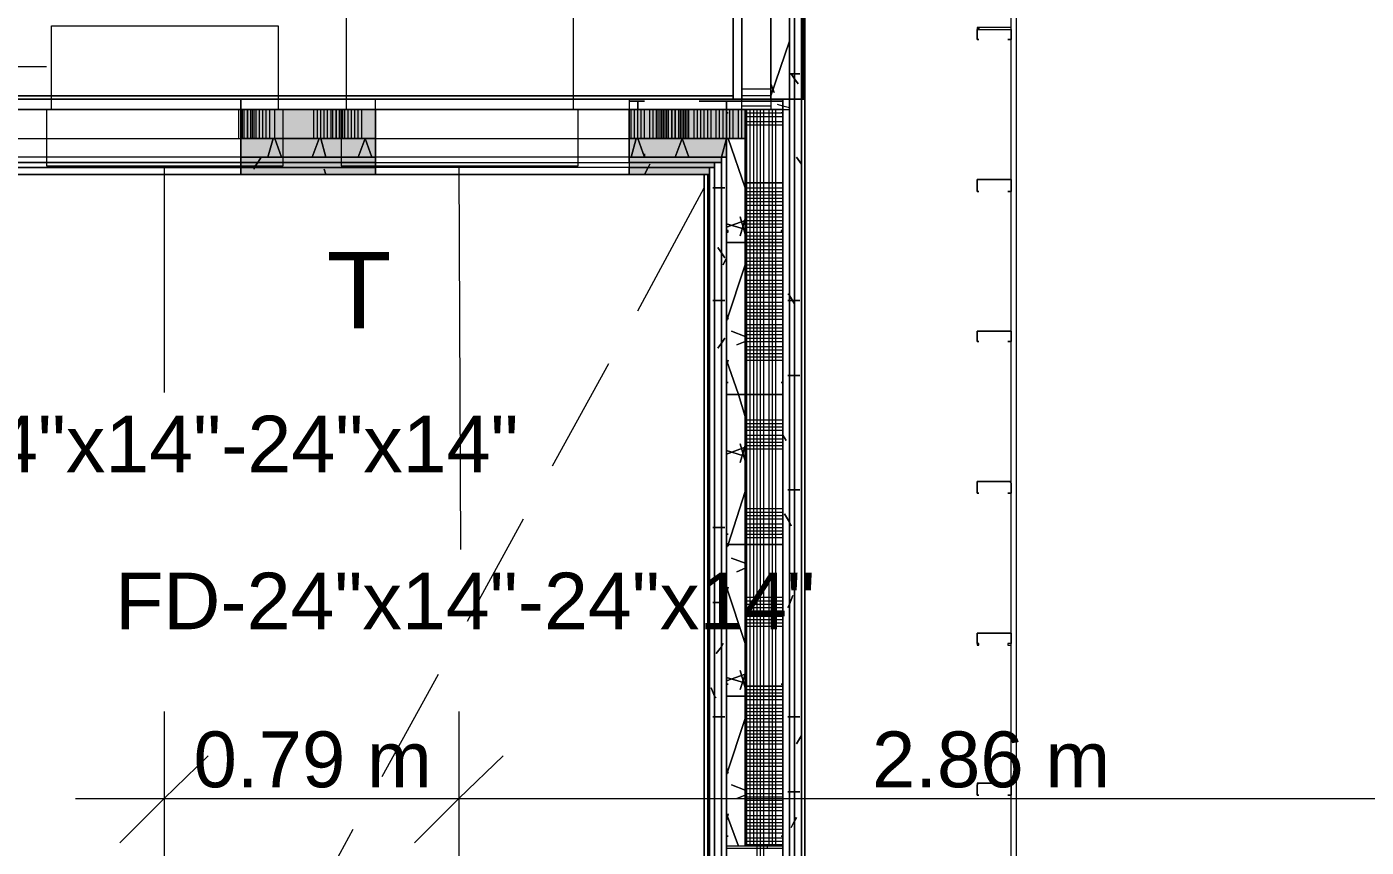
# Model space of a CAD drawing. Header units: metres. Extents: x -2 to 207, y -8 to 52.
# Drawn here: x 41.828 to 45.428, y 29.258 to 31.462 of the extents above; entities that cross this region are included whole.
import ezdxf

# ---------------------------------------------------------------- set-up
doc = ezdxf.new("R2010")
doc.units = ezdxf.units.M
doc.layers.add('HVAC - Ductos', color=5, linetype='Continuous', lineweight=0)
doc.layers.add('PDF_Text', color=7, linetype='Continuous', lineweight=0)
doc.layers.add('PDF_Geometry', color=7, linetype='Continuous', lineweight=0, true_color=0xaaaaaa)
doc.layers.add('PDF_Solid Fills', color=7, linetype='Continuous', lineweight=0, true_color=0xffffff)
doc.styles.add('PDF Helvetica', font='')
doc.styles.get('PDF Helvetica').set_extended_font_data('Helvetica')

msp = doc.modelspace()

# ---------------------------------------------------------------- hatches: boundary and pattern name
at = {"layer": 'PDF_Solid Fills', "lineweight": 0, "transparency": 33554559}
h = msp.add_hatch(color=256, dxfattribs=at)
h.paths.add_polyline_path([(41.7157, 31.162), (41.7157, 31.2399), (40.2908, 31.2399), (40.2908, 31.162)])
h.paths.add_polyline_path([(43.4476, 31.2399), (43.4476, 31.162), (43.7591, 31.162), (43.7591, 31.2399)])
h.paths.add_polyline_path([(42.403, 31.2399), (42.403, 31.162), (42.7649, 31.162), (42.7649, 31.2399)])
h = msp.add_hatch(color=256, dxfattribs=at)
h.paths.add_polyline_path([(41.7157, 31.162), (41.7157, 31.2399), (40.2908, 31.2399), (40.2908, 31.162)])
h.paths.add_polyline_path([(43.4476, 31.2399), (43.4476, 31.162), (43.7591, 31.162), (43.7591, 31.2399)])
h.paths.add_polyline_path([(42.403, 31.2399), (42.403, 31.162), (42.7649, 31.162), (42.7649, 31.2399)])
h = msp.add_hatch(color=256, dxfattribs=at)
h.paths.add_polyline_path([(41.7157, 31.1116), (41.7157, 31.1619), (40.3687, 31.1619), (40.3687, 31.1116)])
h.paths.add_polyline_path([(43.4476, 31.1619), (43.4476, 31.1116), (43.7087, 31.1116), (43.7087, 31.1619)])
h.paths.add_polyline_path([(42.403, 31.1619), (42.403, 31.1116), (42.7649, 31.1116), (42.7649, 31.1619)])
h = msp.add_hatch(color=256, dxfattribs=at)
h.paths.add_polyline_path([(41.7157, 31.1116), (41.7157, 31.1619), (40.3687, 31.1619), (40.3687, 31.1116)])
h.paths.add_polyline_path([(43.4476, 31.1619), (43.4476, 31.1116), (43.7087, 31.1116), (43.7087, 31.1619)])
h.paths.add_polyline_path([(42.403, 31.1619), (42.403, 31.1116), (42.7649, 31.1116), (42.7649, 31.1619)])
h = msp.add_hatch(color=256, dxfattribs=at)
h.paths.add_polyline_path([(41.7157, 31.0979), (41.7157, 31.1115), (40.4191, 31.1115), (40.4191, 31.0979)])
h.paths.add_polyline_path([(43.4476, 31.0979), (43.695, 31.0979), (43.695, 31.1115), (43.4476, 31.1115)])
h.paths.add_polyline_path([(42.7649, 31.0979), (42.7649, 31.1115), (42.403, 31.1115), (42.403, 31.0979)])
h = msp.add_hatch(color=256, dxfattribs=at)
h.paths.add_polyline_path([(41.7157, 31.0979), (41.7157, 31.1115), (40.4191, 31.1115), (40.4191, 31.0979)])
h.paths.add_polyline_path([(43.4476, 31.0979), (43.695, 31.0979), (43.695, 31.1115), (43.4476, 31.1115)])
h.paths.add_polyline_path([(42.7649, 31.0979), (42.7649, 31.1115), (42.403, 31.1115), (42.403, 31.0979)])
h = msp.add_hatch(color=256, dxfattribs=at)
h.paths.add_polyline_path([(41.7157, 31.0841), (41.7157, 31.0979), (40.4328, 31.0979), (40.4328, 31.0841)])
h.paths.add_polyline_path([(43.4476, 31.0979), (43.4476, 31.0841), (43.6767, 31.0841), (43.6767, 31.0979)])
h.paths.add_polyline_path([(42.403, 31.0979), (42.403, 31.0841), (42.7649, 31.0841), (42.7649, 31.0979)])
h = msp.add_hatch(color=256, dxfattribs=at)
h.paths.add_polyline_path([(41.7157, 31.0841), (41.7157, 31.0979), (40.4328, 31.0979), (40.4328, 31.0841)])
h.paths.add_polyline_path([(43.4476, 31.0979), (43.4476, 31.0841), (43.6767, 31.0841), (43.6767, 31.0979)])
h.paths.add_polyline_path([(42.403, 31.0979), (42.403, 31.0841), (42.7649, 31.0841), (42.7649, 31.0979)])
h = msp.add_hatch(color=256, dxfattribs=at)
h.paths.add_polyline_path([(41.7157, 31.0658), (41.7157, 31.0841), (40.4465, 31.0841), (40.4465, 31.0658)])
h.paths.add_polyline_path([(43.4476, 31.0841), (43.4476, 31.0658), (43.6629, 31.0658), (43.6629, 31.0841)])
h.paths.add_polyline_path([(42.403, 31.0841), (42.403, 31.0658), (42.7649, 31.0658), (42.7649, 31.0841)])
h = msp.add_hatch(color=256, dxfattribs=at)
h.paths.add_polyline_path([(41.7157, 31.0658), (41.7157, 31.0841), (40.4465, 31.0841), (40.4465, 31.0658)])
h.paths.add_polyline_path([(43.4476, 31.0841), (43.4476, 31.0658), (43.6629, 31.0658), (43.6629, 31.0841)])
h.paths.add_polyline_path([(42.403, 31.0841), (42.403, 31.0658), (42.7649, 31.0658), (42.7649, 31.0841)])

# ---------------------------------------------------------------- linework, layer by layer
at = {"layer": 'HVAC - Ductos', "lineweight": 0}
for points in [[(43.2964, 32.7427), (43.2964, 31.2399), (42.687, 31.2399), (42.687, 32.7427)], [(41.8944, 31.2399), (41.8944, 31.4644), (42.5037, 31.4644), (42.5037, 31.2399)], [(41.8807, 31.0887), (42.5175, 31.0887), (42.5175, 31.2399), (41.8807, 31.2399)], [(43.3102, 31.2399), (42.6733, 31.2399), (42.6733, 31.0887), (43.3102, 31.0887)]]:
    msp.add_lwpolyline(points, close=True, dxfattribs=at)
for points in [[(41.8807, 31.3544), (41.3492, 31.3544), (41.3492, 30.9558)], [(42.1968, 31.0887), (42.1968, 30.4793)], [(42.9894, 31.0887), (42.994, 30.0577)], [(42.1968, 29.6225), (42.1968, 29.3889), (42.1968, 29.1506)], [(42.9894, 29.6225), (42.9894, 29.3889), (42.9894, 29.1506)], [(42.3159, 29.5034), (42.1968, 29.3889), (42.0777, 29.2697)], [(43.1085, 29.5034), (42.9894, 29.3889), (42.8703, 29.2697)], [(41.9585, 29.3889), (42.9894, 29.3889), (46.0866, 29.3889)]]:
    msp.add_lwpolyline(points, dxfattribs=at)
at = {"layer": 'PDF_Geometry', "lineweight": 0}
for points in [[(40.2633, 25.719), (40.2175, 25.719), (40.2175, 25.696), (40.2175, 25.5448), (40.2175, 22.9699), (39.8097, 22.9699), (39.8097, 22.7225), (43.6629, 22.7225), (43.9104, 22.7225), (43.9104, 31.2673), (43.9104, 32.7289), (43.9104, 32.9121), (43.475, 32.9121), (43.475, 32.7289), (43.7271, 32.7289), (43.7271, 31.2673), (43.6629, 31.2673), (43.4476, 31.2673), (43.4476, 31.0657), (43.6629, 31.0657), (43.6629, 22.9699), (40.4649, 22.9699), (40.4649, 25.719), (40.2679, 25.719)], [(43.9149, 32.7885), (43.9149, 31.2673), (43.9104, 31.2673), (43.9104, 32.7243), (43.9104, 31.2673), (43.9149, 31.2673), (43.9195, 31.2673), (43.9104, 31.2673), (43.9104, 32.7289), (43.9104, 32.8939), (43.9104, 32.9121), (44.5838, 32.9121), (43.9104, 32.9121), (52.3544, 32.9121)], [(43.9104, 31.2673), (43.9104, 32.9121), (43.9104, 31.2673)], [(43.475, 32.8297), (43.475, 32.8801), (42.7649, 32.8801), (42.7649, 32.8939), (43.475, 32.8939), (43.892, 32.8939), (43.892, 32.8801), (43.892, 32.7289), (43.892, 31.2673), (43.892, 31.2399), (43.892, 22.7408), (43.8783, 22.7408), (43.6629, 22.7408), (39.8097, 22.7408)], [(43.8783, 22.7545), (43.8783, 31.2673), (43.8783, 31.611), (43.8783, 31.2673), (43.892, 31.2673), (43.892, 32.8801), (43.8783, 32.8801), (43.8783, 32.2615), (43.8783, 32.7289), (43.8783, 32.8297), (43.8783, 32.8801), (43.7271, 32.8801), (43.475, 32.8801), (42.7649, 32.8801)], [(42.7649, 32.7564), (42.7649, 32.8297), (43.475, 32.8297), (43.7271, 32.8297), (43.8279, 32.8297), (43.8279, 32.7564), (43.8279, 32.7289), (43.8279, 32.2203), (43.8279, 31.611), (43.8279, 31.2673), (43.8279, 31.2627), (43.8279, 31.2399), (43.86, 31.2399), (43.86, 22.9241), (43.86, 22.7729), (43.7591, 22.7729), (43.6629, 22.7729), (39.8097, 22.7729)], [(40.4511, 31.2673), (43.7271, 31.2673), (43.7271, 32.7289), (43.7499, 32.7289), (43.7499, 31.2673), (43.7499, 32.7564), (43.8279, 32.7564), (43.8279, 32.2203), (43.8279, 31.611), (43.8279, 31.2673), (43.8279, 31.611), (43.8279, 32.2203), (43.8279, 32.8297), (43.8783, 32.8297), (43.8783, 32.2615)], [(43.5392, 22.7225), (43.5392, 22.7179), (43.5392, 22.7225), (43.9104, 22.7225), (43.9104, 31.2399), (43.9104, 31.2673), (43.9195, 31.2673), (43.9149, 31.2673), (43.9149, 32.7885)], [(43.9104, 32.7885), (43.9104, 31.2673)], [(43.9104, 32.7885), (43.9104, 31.2673)], [(43.9195, 31.2673), (43.9195, 32.7793)], [(43.9195, 32.7793), (43.9195, 31.2673)], [(42.7649, 31.0979), (42.7649, 31.0841), (42.7649, 31.0657), (43.4476, 31.0657), (42.7649, 31.0657), (43.4476, 31.0657), (42.7649, 31.0657), (42.7649, 31.2673), (43.4476, 31.2673), (43.4476, 31.2399), (43.6629, 31.2399), (43.7087, 31.2399), (43.7499, 31.2399), (43.7499, 31.2627), (43.7499, 31.2673), (43.7499, 32.7289)], [(46.9572, 28.4496), (46.554, 28.4496), (46.1462, 28.4496), (45.743, 28.4496), (45.3353, 28.4496), (44.9321, 28.4496), (44.4922, 28.4496), (44.4739, 28.4496), (44.4739, 28.4634), (44.4739, 32.1195), (44.4739, 32.1379), (51.8184, 32.1379), (51.8184, 32.1195), (51.8184, 31.863), (51.8184, 31.4598)], [(51.8046, 31.863), (51.8046, 32.1195), (44.4876, 32.1195), (44.4876, 28.4634)], [(43.8783, 31.2399), (43.8783, 31.2673), (43.8783, 31.611)], [(40.2633, 25.7418), (40.2633, 31.2673), (40.2633, 31.2399), (40.2679, 31.2399), (40.4191, 31.2399), (41.7157, 31.2399), (41.7157, 31.2673), (40.4511, 31.2673), (43.7271, 31.2673), (40.4511, 31.2673), (43.7271, 31.2673), (43.4476, 31.2673), (43.4476, 31.2399), (43.7087, 31.2399), (43.86, 31.2399), (43.86, 31.2673), (43.86, 22.9241)], [(41.7157, 31.1619), (42.403, 31.1619), (42.403, 31.2399), (41.7157, 31.2399), (42.403, 31.2399), (42.7649, 31.2399), (43.4476, 31.2399), (42.7649, 31.2399), (42.7649, 31.2673), (42.403, 31.2673), (42.403, 31.2399), (42.7649, 31.2399), (42.7649, 31.2673), (43.4476, 31.2673), (43.4476, 31.2399)], [(42.403, 31.2399), (42.403, 31.2673), (42.403, 31.0657), (42.7649, 31.0657)], [(43.9104, 31.2673), (43.9104, 27.8677)], [(43.9104, 27.8677), (43.9104, 31.2673)], [(43.9104, 31.2673), (43.9104, 27.8677)], [(43.9104, 27.8677), (43.9104, 31.2673)], [(43.9104, 31.2673), (43.9104, 27.8677)], [(43.9104, 27.8677), (43.9104, 31.2673)], [(43.9104, 31.2673), (43.9104, 27.8677)], [(43.9104, 27.8677), (43.9104, 31.2673)], [(43.9104, 22.7225), (43.9104, 31.2673), (43.9104, 22.7225)], [(43.9195, 27.8677), (43.9195, 31.2673)], [(43.9195, 27.8677), (43.9195, 31.2673)], [(43.86, 31.2399), (43.8783, 31.2399), (43.8783, 22.7545), (43.86, 22.7545), (43.6629, 22.7545), (39.8097, 22.7545)], [(42.7649, 31.2399), (42.7649, 31.1619), (43.4476, 31.1619), (43.6629, 31.1619), (43.7087, 31.1619), (43.7591, 31.1619), (43.7591, 30.8825), (43.7591, 30.4747), (43.7591, 30.0715), (43.7591, 29.6638), (43.7591, 29.2606)], [(43.86, 22.9241), (43.86, 31.2399), (43.7591, 31.2399), (43.7591, 30.8825), (43.7591, 30.4747), (43.7591, 30.0715), (43.7591, 29.6638), (43.7591, 29.2606), (43.7591, 29.6638), (43.7591, 30.0715), (43.7591, 30.4747), (43.7591, 30.8825), (43.7591, 31.1619), (43.7087, 31.1619), (43.7087, 22.8737)], [(43.8279, 31.2399), (43.7591, 31.2399), (43.7499, 31.2399)], [(42.7649, 31.1619), (42.7649, 31.1115), (42.7649, 31.0979), (43.4476, 31.0979), (43.6629, 31.0979), (43.6767, 31.0979), (43.695, 31.0979), (43.695, 22.9378), (43.6767, 22.9378), (43.6629, 22.9378), (40.4328, 22.9378), (40.4328, 22.9562), (40.4328, 22.9699), (40.4328, 25.719)], [(41.7157, 31.1619), (42.403, 31.1619), (42.7649, 31.1619), (43.4476, 31.1619)], [(42.403, 31.1115), (42.403, 31.1619)], [(43.4476, 31.0979), (43.4476, 31.1115), (42.7649, 31.1115), (42.403, 31.1115), (41.7157, 31.1115), (41.7157, 31.0979), (40.4328, 31.0979), (40.4328, 31.0841), (40.4328, 31.0657), (40.4328, 25.6227)], [(42.403, 31.0979), (42.403, 31.1115), (41.7157, 31.1115)], [(43.7087, 22.9241), (43.7087, 31.1115), (43.695, 31.1115), (43.6629, 31.1115), (43.4476, 31.1115), (42.7649, 31.1115)], [(43.4476, 31.1161), (43.4476, 31.0657), (43.6629, 31.0657), (43.6629, 22.9699), (43.6629, 31.0657), (43.6629, 22.9745)], [(43.4476, 31.0841), (42.7649, 31.0841), (42.403, 31.0841), (42.403, 31.0979), (41.7157, 31.0979), (42.403, 31.0979), (42.7649, 31.0979), (43.4476, 31.0979), (43.4476, 31.0841), (43.6629, 31.0841), (43.6767, 31.0841), (43.6767, 22.9562), (43.6629, 22.9562), (40.4465, 22.9562), (40.4465, 22.9699), (40.4465, 25.719)], [(40.4465, 25.6227), (40.4465, 31.0657), (40.4465, 31.0841), (41.7157, 31.0841), (41.7157, 31.0657), (42.403, 31.0657), (41.7157, 31.0657)], [(42.403, 31.0657), (42.403, 31.0841), (41.7157, 31.0841), (42.403, 31.0841)], [(43.4476, 31.0657), (43.4476, 31.0841), (42.7649, 31.0841)], [(40.4649, 25.719), (40.4649, 22.9699), (40.4649, 25.137), (40.4649, 22.9745), (42.2151, 22.9745), (42.2151, 22.979), (40.4741, 22.979), (42.2151, 22.979), (42.2151, 22.9745), (42.2151, 22.9699), (40.4649, 22.9699), (43.6629, 22.9699), (43.6629, 31.0657), (43.6629, 22.9745), (43.5392, 22.9745), (43.5392, 22.9699), (43.6629, 22.9699), (43.5392, 22.9699), (43.6629, 22.9699), (43.5392, 22.9699), (43.6629, 22.9699), (43.5392, 22.9699), (43.6583, 22.9699), (43.5392, 22.9699)], [(42.403, 31.0657), (42.7649, 31.0657), (42.403, 31.0657)], [(43.6629, 31.0657), (43.4476, 31.0657), (43.6629, 31.0657)], [(43.6583, 31.0657), (43.6583, 22.9699)], [(43.6583, 22.9699), (43.6583, 31.0657)], [(43.6629, 31.0657), (43.6629, 22.9699), (43.6629, 31.0657)], [(43.4705, 30.6992), (43.6492, 31.0291)], [(43.2414, 30.2823), (43.3926, 30.5572)], [(43.0123, 29.8654), (43.1635, 30.1403)], [(42.7832, 29.4484), (42.9344, 29.7233)], [(42.5541, 29.0269), (42.7054, 29.3064)]]:
    msp.add_lwpolyline(points, dxfattribs=at)
for points in [[(43.892, 31.2673), (43.9104, 31.2673), (43.9104, 32.8939), (43.892, 32.8939)], [(44.593, 32.7793), (44.593, 32.7885), (44.593, 32.7793), (44.593, 32.7885), (44.593, 32.7793), (44.5884, 32.7793), (44.5838, 32.7839), (44.5838, 32.7885), (43.9104, 32.7885), (43.9104, 31.2673), (43.9104, 32.7885), (44.5838, 32.7885), (44.5838, 32.7839), (44.5884, 32.7793), (44.593, 32.7793), (43.9195, 32.7793), (44.593, 32.7793), (44.593, 32.7885), (44.593, 32.7793), (43.9195, 32.7793)], [(43.9195, 31.2673), (43.9195, 32.7793)], [(44.4739, 31.4277), (44.4739, 31.4552), (44.4739, 31.4598), (44.4693, 31.4598), (44.3868, 31.4598), (44.3823, 31.4598), (44.3823, 31.4552), (44.3823, 31.4277), (44.3868, 31.4277), (44.3823, 31.4277), (44.3823, 31.4552), (44.3868, 31.4552), (44.4693, 31.4552), (44.4739, 31.4552), (44.4739, 31.4277), (44.4647, 31.4277)], [(44.4739, 31.4277), (44.4739, 31.4552), (44.4739, 31.4598), (44.4693, 31.4598), (44.3868, 31.4598), (44.3823, 31.4598), (44.3823, 31.4552), (44.3823, 31.4277), (44.3868, 31.4277), (44.3823, 31.4277), (44.3823, 31.4552), (44.3868, 31.4552), (44.4693, 31.4552), (44.4739, 31.4552), (44.4739, 31.4277), (44.4647, 31.4277)], [(43.8783, 31.2673), (43.8783, 31.2903), (43.8783, 31.2673), (43.7271, 31.2673), (43.7271, 31.3406), (43.7271, 31.2673)], [(43.7271, 31.2765), (40.4511, 31.2765)], [(43.7271, 31.2765), (40.4511, 31.2765)], [(43.7271, 31.2673), (40.4511, 31.2673)], [(40.6161, 31.2673), (43.6079, 31.2673)], [(42.403, 31.2673), (41.7157, 31.2673)], [(42.7649, 31.2673), (42.403, 31.2673), (42.403, 31.0657), (42.7649, 31.0657)], [(43.4888, 31.2399), (43.4705, 31.2399), (43.4705, 31.2627), (43.4659, 31.2627), (43.4522, 31.2627), (43.4888, 31.2627), (43.4842, 31.2627), (43.4888, 31.2627), (43.4476, 31.2627), (43.4659, 31.2627), (43.4705, 31.2627), (43.4705, 31.2399), (43.4476, 31.2399), (43.4476, 31.1161), (43.4476, 31.1115), (43.4888, 31.1115), (43.4888, 31.1161), (43.4888, 31.1207), (43.4888, 31.1161), (43.4888, 31.1115), (43.4476, 31.1115), (43.4476, 31.1161), (43.4476, 31.2399)], [(43.7087, 31.2627), (43.6355, 31.2627), (43.7087, 31.2627), (43.7087, 31.1115)], [(43.86, 31.2307), (43.86, 31.2627), (43.7133, 31.2627), (43.7087, 31.2627), (43.7087, 31.2307), (43.7133, 31.2307), (43.7087, 31.2307), (43.7087, 31.2627), (43.7133, 31.2627), (43.86, 31.2627), (43.86, 31.2307), (43.8554, 31.2307)], [(43.892, 31.2673), (43.8783, 31.2673), (43.8783, 22.7408), (43.892, 22.7408)], [(43.9104, 31.2673), (43.892, 31.2673), (43.892, 22.7225), (43.9104, 22.7225)], [(43.9195, 31.2673), (43.9195, 27.8677)], [(42.403, 31.2399), (42.403, 31.1619), (42.7649, 31.1619), (42.7649, 31.2399)], [(43.4476, 31.2399), (43.4476, 31.1619), (43.7087, 31.1619), (43.7591, 31.1619), (43.7591, 31.2399), (43.7087, 31.2399)], [(42.403, 31.1619), (42.403, 31.1115), (42.7649, 31.1115), (42.7649, 31.1619)], [(43.4476, 31.1619), (43.4476, 31.1115), (43.7087, 31.1115), (43.7087, 31.1619)], [(42.403, 31.1115), (42.403, 31.0979), (42.7649, 31.0979), (42.7649, 31.1115)], [(43.4476, 31.1115), (43.4476, 31.0979), (43.695, 31.0979), (43.695, 31.1115)], [(43.6859, 31.1115), (43.7087, 31.1115)], [(43.7087, 22.9241), (43.7087, 31.1115), (43.695, 31.1115), (43.695, 22.9241)], [(42.403, 31.0979), (42.403, 31.0841), (42.7649, 31.0841), (42.7649, 31.0979)], [(42.403, 31.0841), (42.403, 31.0657), (42.7649, 31.0657), (42.7649, 31.0841)], [(43.4476, 31.0979), (43.4476, 31.0841), (43.6767, 31.0841), (43.6767, 31.0979)], [(43.4476, 31.0841), (43.4476, 31.0657), (43.6629, 31.0657), (43.6629, 31.0841)], [(43.6767, 22.9562), (43.6767, 31.0841), (43.6629, 31.0841), (43.6629, 22.9562)], [(43.695, 22.9378), (43.695, 31.0979), (43.6767, 31.0979), (43.6767, 22.9378)], [(41.7157, 31.0657), (42.403, 31.0657)], [(43.6537, 22.979), (43.5392, 22.979), (43.6492, 22.979), (43.6492, 31.0657), (43.6492, 22.979), (43.6492, 31.0657), (43.6492, 22.979), (43.5392, 22.979)], [(43.6583, 31.0657), (43.6583, 22.9699)], [(44.4739, 31.0199), (44.4739, 31.052), (44.4693, 31.052), (44.3868, 31.052), (44.3823, 31.052), (44.3823, 31.0199), (44.3868, 31.0199), (44.3823, 31.0199), (44.3823, 31.052), (44.3868, 31.052), (44.4693, 31.052), (44.4739, 31.052), (44.4739, 31.0199), (44.4647, 31.0199)], [(44.4739, 31.0199), (44.4739, 31.052), (44.4693, 31.052), (44.3868, 31.052), (44.3823, 31.052), (44.3823, 31.0199), (44.3868, 31.0199), (44.3823, 31.0199), (44.3823, 31.052), (44.3868, 31.052), (44.4693, 31.052), (44.4739, 31.052), (44.4739, 31.0199), (44.4647, 31.0199)], [(43.7087, 30.9146), (43.7087, 30.8825), (43.7133, 30.8825), (43.86, 30.8825), (43.86, 30.9146), (43.8554, 30.9146), (43.8554, 30.91), (43.86, 30.91), (43.86, 30.8825), (43.7133, 30.8825), (43.7087, 30.8825), (43.7087, 30.91), (43.7133, 30.91), (43.7133, 30.9146)], [(44.4739, 30.6167), (44.4739, 30.6442), (44.4693, 30.6442), (44.3868, 30.6442), (44.3823, 30.6442), (44.3823, 30.6167), (44.3868, 30.6167), (44.3823, 30.6167), (44.3823, 30.6442), (44.3868, 30.6442), (44.4693, 30.6442), (44.4739, 30.6442), (44.4739, 30.6167), (44.4647, 30.6167)], [(44.4739, 30.6167), (44.4739, 30.6442), (44.4693, 30.6442), (44.3868, 30.6442), (44.3823, 30.6442), (44.3823, 30.6167), (44.3868, 30.6167), (44.3823, 30.6167), (44.3823, 30.6442), (44.3868, 30.6442), (44.4693, 30.6442), (44.4739, 30.6442), (44.4739, 30.6167), (44.4647, 30.6167)], [(43.7087, 30.5068), (43.7087, 30.4793), (43.7087, 30.4747), (43.7133, 30.4747), (43.86, 30.4747), (43.86, 30.4793), (43.86, 30.5068), (43.8554, 30.5068), (43.86, 30.5068), (43.86, 30.4793), (43.86, 30.4747), (43.7133, 30.4747), (43.7087, 30.4747), (43.7087, 30.4793), (43.7087, 30.5068), (43.7133, 30.5068)], [(44.4739, 30.209), (44.4739, 30.2364), (44.4739, 30.241), (44.4693, 30.241), (44.3868, 30.241), (44.3823, 30.241), (44.3823, 30.2364), (44.3823, 30.209), (44.3868, 30.209), (44.3823, 30.209), (44.3823, 30.2364), (44.3823, 30.241), (44.3868, 30.241), (44.4693, 30.241), (44.4739, 30.2364), (44.4739, 30.209), (44.4647, 30.209)], [(44.4739, 30.209), (44.4739, 30.2364), (44.4739, 30.241), (44.4693, 30.241), (44.3868, 30.241), (44.3823, 30.241), (44.3823, 30.2364), (44.3823, 30.209), (44.3868, 30.209), (44.3823, 30.209), (44.3823, 30.2364), (44.3823, 30.241), (44.3868, 30.241), (44.4693, 30.241), (44.4739, 30.2364), (44.4739, 30.209), (44.4647, 30.209)], [(43.7087, 30.099), (43.7087, 30.0715), (43.7133, 30.0715), (43.86, 30.0715), (43.86, 30.099), (43.8554, 30.099), (43.86, 30.099), (43.86, 30.0715), (43.7133, 30.0715), (43.7087, 30.0715), (43.7087, 30.099), (43.7133, 30.099)], [(44.4739, 29.8012), (44.4739, 29.8333), (44.4693, 29.8333), (44.3868, 29.8333), (44.3823, 29.8333), (44.3823, 29.8012), (44.3868, 29.8012), (44.3868, 29.8058), (44.3823, 29.8058), (44.3823, 29.8333), (44.3868, 29.8333), (44.4693, 29.8333), (44.4739, 29.8333), (44.4739, 29.8058), (44.4647, 29.8058), (44.4647, 29.8012)], [(44.4739, 29.8012), (44.4739, 29.8333), (44.4693, 29.8333), (44.3868, 29.8333), (44.3823, 29.8333), (44.3823, 29.8012), (44.3868, 29.8012), (44.3868, 29.8058), (44.3823, 29.8058), (44.3823, 29.8333), (44.3868, 29.8333), (44.4693, 29.8333), (44.4739, 29.8333), (44.4739, 29.8058), (44.4647, 29.8058), (44.4647, 29.8012)], [(43.7087, 29.6958), (43.7087, 29.6638), (43.7133, 29.6638), (43.86, 29.6638), (43.86, 29.6958), (43.8554, 29.6958), (43.86, 29.6958), (43.86, 29.6638), (43.7133, 29.6638), (43.7087, 29.6638), (43.7087, 29.6958), (43.7133, 29.6958)], [(44.4739, 29.3981), (44.4739, 29.4255), (44.4739, 29.4301), (44.4693, 29.4301), (44.3868, 29.4301), (44.3823, 29.4301), (44.3823, 29.4255), (44.3823, 29.3981), (44.3868, 29.3981), (44.3823, 29.3981), (44.3823, 29.4255), (44.3868, 29.4301), (44.4693, 29.4301), (44.4693, 29.4255), (44.4739, 29.4255), (44.4739, 29.3981), (44.4647, 29.3981)], [(44.4739, 29.3981), (44.4739, 29.4255), (44.4739, 29.4301), (44.4693, 29.4301), (44.3868, 29.4301), (44.3823, 29.4301), (44.3823, 29.4255), (44.3823, 29.3981), (44.3868, 29.3981), (44.3823, 29.3981), (44.3823, 29.4255), (44.3868, 29.4301), (44.4693, 29.4301), (44.4693, 29.4255), (44.4739, 29.4255), (44.4739, 29.3981), (44.4647, 29.3981)], [(43.7087, 29.2881), (43.7087, 29.2606), (43.7087, 29.256), (43.7133, 29.256), (43.86, 29.256), (43.86, 29.2606), (43.86, 29.2881), (43.8554, 29.2881), (43.86, 29.2881), (43.86, 29.2606), (43.7133, 29.2606), (43.7087, 29.2606), (43.7087, 29.2881), (43.7133, 29.2881)]]:
    msp.add_lwpolyline(points, close=True, dxfattribs=at)
at = {"layer": 'PDF_Geometry', "color": 254, "lineweight": 0, "true_color": 0xd2d2d2}
for points in [[(44.3823, 31.4552), (44.3823, 31.4506)], [(44.3868, 31.4598), (44.3868, 31.4552)], [(44.4739, 29.4117), (44.4739, 29.4072)]]:
    msp.add_lwpolyline(points, close=True, dxfattribs=at)
at = {"layer": 'PDF_Geometry', "color": 254, "lineweight": 0, "true_color": 0xdddddd}
for points in [[(43.8783, 31.4231), (43.8279, 31.2765)], [(43.8279, 31.3086), (43.837, 31.2857)], [(42.49, 31.1619), (42.4763, 31.1115)], [(42.4946, 31.1619), (42.5129, 31.1115)], [(42.6137, 31.1619), (42.5954, 31.1115)], [(42.6183, 31.1619), (42.6321, 31.1115)], [(42.7374, 31.1619), (42.7558, 31.1115), (42.7374, 31.1619), (42.7191, 31.1115)], [(43.4659, 31.1619), (43.4522, 31.1115)], [(43.4705, 31.1619), (43.4888, 31.1115)], [(43.5896, 31.1619), (43.6079, 31.1115), (43.5896, 31.1619), (43.5713, 31.1115)], [(43.7087, 31.1619), (43.695, 31.1115)], [(43.7133, 31.1619), (43.7591, 31.0291)], [(43.7591, 30.9421), (43.7087, 30.9237)], [(43.7087, 30.9329), (43.7545, 30.9192)], [(43.7454, 30.9512), (43.7591, 30.9054)], [(43.7591, 30.9466), (43.7454, 30.9008)], [(43.7591, 30.823), (43.7087, 30.6717)], [(43.7087, 30.6901), (43.7133, 30.6763)], [(43.7225, 30.6442), (43.7591, 30.6305)], [(43.7591, 30.6167), (43.7363, 30.6076)], [(43.7087, 30.5663), (43.7408, 30.4747), (43.7591, 30.4152), (43.7408, 30.4747)], [(43.7133, 30.5663), (43.7087, 30.5526)], [(43.7591, 30.3326), (43.7087, 30.3144)], [(43.7087, 30.3235), (43.7545, 30.3098)], [(43.7454, 30.3418), (43.7591, 30.296)], [(43.7591, 30.3372), (43.7454, 30.2914)], [(43.7591, 30.2136), (43.7133, 30.0715), (43.7087, 30.0623), (43.7133, 30.0715)], [(43.7087, 30.0761), (43.7133, 30.0715), (43.7133, 30.0669), (43.7133, 30.0715)], [(43.7225, 30.0349), (43.7591, 30.0211)], [(43.7591, 30.0074), (43.7363, 29.9982)], [(43.7087, 29.957), (43.7591, 29.8058)], [(43.7133, 29.957), (43.7087, 29.9433)], [(43.7591, 29.7233), (43.7087, 29.705), (43.7591, 29.7233), (43.7454, 29.6821)], [(43.7087, 29.7142), (43.7545, 29.7004)], [(43.7454, 29.7325), (43.7591, 29.6866)], [(43.7591, 29.6042), (43.7087, 29.453)], [(43.7087, 29.4713), (43.7133, 29.4575)], [(43.7225, 29.4255), (43.7591, 29.4117)], [(43.7591, 29.3981), (43.7363, 29.3889)], [(43.7087, 29.3476), (43.7408, 29.2606)], [(43.7133, 29.3476), (43.7087, 29.3293)]]:
    msp.add_lwpolyline(points, close=True, dxfattribs=at)
at = {"layer": 'PDF_Geometry', "color": 254, "lineweight": 0, "true_color": 0xeaeaea}
for points in [[(43.9058, 31.3361), (43.892, 31.3361), (43.8783, 31.3361), (43.892, 31.3361)], [(43.892, 31.3224), (43.9012, 31.3086), (43.892, 31.3224), (43.8828, 31.3361)], [(42.4396, 31.0841), (42.4488, 31.0979), (42.4579, 31.1115), (42.4488, 31.0979), (42.4396, 31.0841), (42.4396, 31.0795)], [(43.8966, 31.1115), (43.9104, 31.0933)], [(42.6275, 31.0795), (42.6321, 31.0657)], [(43.498, 31.0841), (43.5026, 31.0933), (43.498, 31.0841), (43.4888, 31.0657)], [(43.7042, 31.0291), (43.695, 31.0291), (43.6767, 31.0291), (43.6721, 31.0291), (43.6767, 31.0291), (43.695, 31.0291)], [(43.695, 30.855), (43.7042, 30.8412), (43.695, 30.855), (43.6859, 30.8688)], [(43.6996, 30.823), (43.7087, 30.8412)], [(43.7042, 30.7267), (43.695, 30.7267), (43.6767, 30.7267), (43.6721, 30.7267), (43.6767, 30.7267), (43.695, 30.7267)], [(43.8737, 30.745), (43.8783, 30.7405), (43.892, 30.7175), (43.8783, 30.7405)], [(43.8783, 30.7267), (43.8737, 30.7267), (43.8783, 30.7267), (43.892, 30.7267), (43.9058, 30.7267), (43.892, 30.7267)], [(43.695, 30.6121), (43.7042, 30.6259), (43.695, 30.6121), (43.6859, 30.5984)], [(43.8783, 30.5251), (43.8737, 30.5251), (43.8783, 30.5251), (43.892, 30.5251), (43.9058, 30.5251), (43.892, 30.5251)], [(43.86, 30.3648), (43.8691, 30.351)], [(43.8783, 30.2182), (43.8737, 30.2182), (43.8783, 30.2182), (43.892, 30.2182), (43.9058, 30.2182), (43.892, 30.2182)], [(43.8645, 30.154), (43.8783, 30.1311), (43.8828, 30.1219), (43.8783, 30.1311)], [(43.7042, 30.1174), (43.695, 30.1174), (43.6767, 30.1174), (43.6721, 30.1174), (43.6767, 30.1174), (43.695, 30.1174)], [(43.8737, 29.902), (43.8783, 29.9112), (43.8874, 29.9341), (43.8783, 29.9112)], [(43.7042, 29.9157), (43.695, 29.9157), (43.6767, 29.9157), (43.6721, 29.9157), (43.6767, 29.9157), (43.695, 29.9157)], [(43.695, 29.7966), (43.6996, 29.8058), (43.695, 29.7966), (43.6813, 29.7783)], [(43.6767, 29.6638), (43.6813, 29.6592), (43.6767, 29.6638), (43.6675, 29.6866)], [(43.7042, 29.6087), (43.695, 29.6087), (43.6767, 29.6087), (43.6721, 29.6087), (43.6767, 29.6087), (43.695, 29.6087)], [(43.8783, 29.6087), (43.8737, 29.6087), (43.8783, 29.6087), (43.892, 29.6087), (43.9058, 29.6087), (43.892, 29.6087)], [(43.8966, 29.5355), (43.9104, 29.5584)], [(43.8783, 29.4072), (43.8737, 29.4072), (43.8783, 29.4072), (43.892, 29.4072), (43.9058, 29.4072), (43.892, 29.4072)], [(43.892, 29.3293), (43.8966, 29.3384), (43.892, 29.3293), (43.8828, 29.311)]]:
    msp.add_lwpolyline(points, close=True, dxfattribs=at)
for points in [[(43.8279, 31.2948), (43.7499, 31.2948)], [(43.8279, 31.2765), (43.7499, 31.2765)], [(43.8279, 31.249), (43.7499, 31.249)]]:
    msp.add_lwpolyline(points, dxfattribs=at)
at = {"layer": 'PDF_Geometry', "color": 254, "lineweight": 0, "true_color": 0xdddddd}
msp.add_lwpolyline([(43.8783, 31.2444), (43.86, 31.249), (43.8462, 31.2536)], dxfattribs=at)
at = {"layer": 'PDF_Geometry', "color": 254, "lineweight": 0, "true_color": 0xd4d4d4}
for points in [[(42.3984, 31.1619), (42.3984, 31.2399)], [(42.4075, 31.1619), (42.4075, 31.2399)], [(42.4121, 31.1619), (42.4121, 31.2399)], [(42.4305, 31.1619), (42.4305, 31.2399)], [(42.4351, 31.1619), (42.4351, 31.2399)], [(42.4396, 31.1619), (42.4396, 31.2399)], [(42.4442, 31.1619), (42.4442, 31.2399)], [(42.4534, 31.1619), (42.4534, 31.2399)], [(42.4625, 31.1619), (42.4625, 31.2399)], [(42.4717, 31.1619), (42.4717, 31.2399)], [(42.4809, 31.1619), (42.4809, 31.2399)], [(42.4946, 31.1619), (42.4946, 31.2399)], [(42.6, 31.1619), (42.6, 31.2399)], [(42.6091, 31.1619), (42.6091, 31.2399)], [(42.6183, 31.1619), (42.6183, 31.2399)], [(42.6275, 31.1619), (42.6275, 31.2399)], [(42.6366, 31.1619), (42.6366, 31.2399)], [(42.6458, 31.1619), (42.6458, 31.2399)], [(42.6503, 31.1619), (42.6503, 31.2399)], [(42.6779, 31.1619), (42.6779, 31.2399)], [(42.6825, 31.1619), (42.6825, 31.2399)], [(42.6916, 31.1619), (42.6916, 31.2399)], [(42.7008, 31.1619), (42.7008, 31.2399)], [(42.71, 31.1619), (42.71, 31.2399)], [(42.7191, 31.1619), (42.7191, 31.2399)], [(42.7283, 31.1619), (42.7283, 31.2399)], [(43.4522, 31.1619), (43.4522, 31.2399)], [(43.4613, 31.1619), (43.4613, 31.2399)], [(43.4705, 31.1619), (43.4705, 31.2399)], [(43.4796, 31.1619), (43.4796, 31.2399)], [(43.4888, 31.1619), (43.4888, 31.2399)], [(43.5026, 31.1619), (43.5026, 31.2399)], [(43.5117, 31.1619), (43.5117, 31.2399)], [(43.5209, 31.1619), (43.5209, 31.2399)], [(43.5255, 31.1619), (43.5255, 31.2399)], [(43.5301, 31.1619), (43.5301, 31.2399)], [(43.5347, 31.1619), (43.5347, 31.2399)], [(43.5392, 31.1619), (43.5392, 31.2399)], [(43.5438, 31.1619), (43.5438, 31.2399)], [(43.5484, 31.1619), (43.5484, 31.2399)], [(43.553, 31.1619), (43.553, 31.2399)], [(43.5805, 31.1619), (43.5805, 31.2399)], [(43.5851, 31.1619), (43.5851, 31.2399)], [(43.5896, 31.1619), (43.5896, 31.2399)], [(43.5942, 31.1619), (43.5942, 31.2399)], [(43.5988, 31.1619), (43.5988, 31.2399)], [(43.6034, 31.1619), (43.6034, 31.2399)], [(43.6079, 31.1619), (43.6079, 31.2399)], [(43.6217, 31.1619), (43.6217, 31.2399)], [(43.6309, 31.1619), (43.6309, 31.2399)], [(43.64, 31.1619), (43.64, 31.2399)], [(43.6492, 31.1619), (43.6492, 31.2399)], [(43.6583, 31.1619), (43.6583, 31.2399)], [(43.6675, 31.1619), (43.6675, 31.2399)], [(43.6813, 31.1619), (43.6813, 31.2399)], [(43.6904, 31.1619), (43.6904, 31.2399)], [(43.6996, 31.1619), (43.6996, 31.2399)], [(43.7087, 31.1619), (43.7087, 31.2399)], [(43.7179, 31.1619), (43.7179, 31.2399)], [(43.7271, 31.1619), (43.7271, 31.2399)], [(43.7408, 31.1619), (43.7408, 31.2399)], [(43.7499, 31.1619), (43.7499, 31.2399)], [(43.7591, 31.1619), (43.7591, 31.2399), (43.86, 31.2399)], [(43.7591, 31.2307), (43.86, 31.2307)], [(43.7591, 31.2215), (43.86, 31.2215)], [(43.7637, 29.2606), (43.7637, 29.6638), (43.7637, 30.0715), (43.7637, 30.4747), (43.7637, 30.8825), (43.7637, 31.2399)], [(43.7729, 29.2606), (43.7729, 29.6638), (43.7729, 30.0715), (43.7729, 30.4747), (43.7729, 30.8825), (43.7729, 31.2399)], [(43.7821, 29.2606), (43.7821, 29.6638), (43.7821, 30.0715), (43.7821, 30.4747), (43.7821, 30.8825), (43.7821, 31.2399)], [(43.7912, 27.2309), (43.7912, 27.6341), (43.7912, 28.0418), (43.7912, 28.445), (43.7912, 28.8528), (43.7912, 29.256), (43.7912, 29.6638), (43.7912, 30.0715), (43.7912, 30.4747), (43.7912, 30.8825), (43.7912, 31.2399)], [(43.8004, 27.2309), (43.8004, 27.6341), (43.8004, 28.0418), (43.8004, 28.445), (43.8004, 28.8528), (43.8004, 29.256), (43.8004, 29.6638), (43.8004, 30.0715), (43.8004, 30.4747), (43.8004, 30.8825), (43.8004, 31.2399)], [(43.8096, 27.2309), (43.8096, 27.6341), (43.8096, 28.0418), (43.8096, 28.445), (43.8096, 28.8528), (43.8096, 29.256), (43.8096, 29.6638), (43.8096, 30.0715), (43.8096, 30.4747), (43.8096, 30.8825), (43.8096, 31.2399)], [(43.8233, 29.2606), (43.8233, 29.6638), (43.8233, 30.0715), (43.8233, 30.4747), (43.8233, 30.8825), (43.8233, 31.2399)], [(43.8324, 29.2606), (43.8324, 29.6638), (43.8324, 30.0715), (43.8324, 30.4747), (43.8324, 30.8825), (43.8324, 31.2399)], [(43.8416, 29.2606), (43.8416, 29.6638), (43.8416, 30.0715), (43.8416, 30.4747), (43.8416, 30.8825), (43.8416, 31.2399)], [(43.7591, 31.2078), (43.86, 31.2078)], [(43.7591, 31.1986), (43.86, 31.1986)], [(43.7591, 31.0291), (43.86, 31.0291)], [(43.7591, 31.0199), (43.86, 31.0199)], [(43.7591, 31.0108), (43.86, 31.0108)], [(43.7591, 31.0016), (43.86, 31.0016)], [(43.7591, 30.9924), (43.86, 30.9924)], [(43.7591, 30.9832), (43.86, 30.9832)], [(43.7591, 30.9695), (43.86, 30.9695)], [(43.7591, 30.9604), (43.86, 30.9604)], [(43.7591, 30.9512), (43.86, 30.9512)], [(43.7591, 30.9421), (43.86, 30.9421)], [(43.7591, 30.9329), (43.86, 30.9329)], [(43.7591, 30.9237), (43.86, 30.9237)], [(43.7591, 30.91), (43.86, 30.91)], [(43.7591, 30.9008), (43.86, 30.9008)], [(43.7591, 30.8916), (43.86, 30.8916)], [(43.7591, 30.8825), (43.86, 30.8825)], [(43.7591, 30.8733), (43.86, 30.8733)], [(43.7591, 30.8642), (43.86, 30.8642)], [(43.7591, 30.855), (43.86, 30.855)], [(43.7591, 30.8412), (43.86, 30.8412)], [(43.7591, 30.8321), (43.86, 30.8321)], [(43.7591, 30.823), (43.86, 30.823)], [(43.7591, 30.8138), (43.86, 30.8138)], [(43.7591, 30.8046), (43.86, 30.8046)], [(43.7591, 30.7954), (43.86, 30.7954)], [(43.7591, 30.7817), (43.86, 30.7817)], [(43.7591, 30.7726), (43.86, 30.7726)], [(43.7591, 30.7634), (43.86, 30.7634)], [(43.7591, 30.7542), (43.86, 30.7542)], [(43.7591, 30.745), (43.86, 30.745)], [(43.7591, 30.7359), (43.86, 30.7359)], [(43.7591, 30.7221), (43.86, 30.7221)], [(43.7591, 30.7129), (43.86, 30.7129)], [(43.7591, 30.7038), (43.86, 30.7038)], [(43.7591, 30.6946), (43.86, 30.6946)], [(43.7591, 30.6855), (43.86, 30.6855)], [(43.7591, 30.6763), (43.86, 30.6763)], [(43.7591, 30.6626), (43.86, 30.6626)], [(43.7591, 30.6534), (43.86, 30.6534)], [(43.7591, 30.6442), (43.86, 30.6442)], [(43.7591, 30.6351), (43.86, 30.6351)], [(43.7591, 30.6259), (43.86, 30.6259)], [(43.7591, 30.6167), (43.86, 30.6167)], [(43.7591, 30.603), (43.86, 30.603)], [(43.7591, 30.5939), (43.86, 30.5939)], [(43.7591, 30.5847), (43.86, 30.5847)], [(43.7591, 30.5755), (43.86, 30.5755)], [(43.7591, 30.5663), (43.86, 30.5663)], [(43.7591, 30.406), (43.86, 30.406)], [(43.7591, 30.3968), (43.86, 30.3968)], [(43.7591, 30.3877), (43.86, 30.3877)], [(43.7591, 30.3785), (43.86, 30.3785)], [(43.7591, 30.3648), (43.86, 30.3648)], [(43.7591, 30.3556), (43.86, 30.3556)], [(43.7591, 30.3464), (43.86, 30.3464)], [(43.7591, 30.3372), (43.86, 30.3372)], [(43.7591, 30.3281), (43.86, 30.3281)], [(43.7591, 30.1677), (43.86, 30.1677)], [(43.7591, 30.1585), (43.86, 30.1585)], [(43.7591, 30.1494), (43.86, 30.1494)], [(43.7591, 30.1403), (43.86, 30.1403)], [(43.7591, 30.1265), (43.86, 30.1265)], [(43.7591, 30.1174), (43.86, 30.1174)], [(43.7591, 30.1082), (43.86, 30.1082)], [(43.7591, 30.099), (43.86, 30.099)], [(43.7591, 30.0899), (43.86, 30.0899)], [(43.7591, 29.9295), (43.86, 29.9295)], [(43.7591, 29.9203), (43.86, 29.9203)], [(43.7591, 29.9112), (43.86, 29.9112)], [(43.7591, 29.902), (43.86, 29.902)], [(43.7591, 29.8928), (43.86, 29.8928)], [(43.7591, 29.8791), (43.86, 29.8791)], [(43.7591, 29.8699), (43.86, 29.8699)], [(43.7591, 29.8608), (43.86, 29.8608)], [(43.7591, 29.8516), (43.86, 29.8516)], [(43.7591, 29.6821), (43.86, 29.6821)], [(43.7591, 29.673), (43.86, 29.673)], [(43.7591, 29.6638), (43.86, 29.6638)], [(43.7591, 29.6546), (43.86, 29.6546)], [(43.7591, 29.6408), (43.86, 29.6408)], [(43.7591, 29.6317), (43.86, 29.6317)], [(43.7591, 29.6225), (43.86, 29.6225)], [(43.7591, 29.6133), (43.86, 29.6133)], [(43.7591, 29.6042), (43.86, 29.6042)], [(43.7591, 29.595), (43.86, 29.595)], [(43.7591, 29.5813), (43.86, 29.5813)], [(43.7591, 29.5721), (43.86, 29.5721)], [(43.7591, 29.563), (43.86, 29.563)], [(43.7591, 29.5538), (43.86, 29.5538)], [(43.7591, 29.5446), (43.86, 29.5446)], [(43.7591, 29.5355), (43.86, 29.5355)], [(43.7591, 29.5217), (43.86, 29.5217)], [(43.7591, 29.5125), (43.86, 29.5125)], [(43.7591, 29.5034), (43.86, 29.5034)], [(43.7591, 29.4943), (43.86, 29.4943)], [(43.7591, 29.4851), (43.86, 29.4851)], [(43.7591, 29.4759), (43.86, 29.4759)], [(43.7591, 29.4621), (43.86, 29.4621)], [(43.7591, 29.453), (43.86, 29.453)], [(43.7591, 29.4439), (43.86, 29.4439)], [(43.7591, 29.4347), (43.86, 29.4347)], [(43.7591, 29.4255), (43.86, 29.4255)], [(43.7591, 29.4163), (43.86, 29.4163)], [(43.7591, 29.4026), (43.86, 29.4026)], [(43.7591, 29.3935), (43.86, 29.3935)], [(43.7591, 29.3843), (43.86, 29.3843)], [(43.7591, 29.3751), (43.86, 29.3751)], [(43.7591, 29.3659), (43.86, 29.3659)], [(43.7591, 29.3568), (43.86, 29.3568)], [(43.7591, 29.343), (43.86, 29.343)], [(43.7591, 29.3338), (43.86, 29.3338)], [(43.7591, 29.3247), (43.86, 29.3247)], [(43.7591, 29.3155), (43.86, 29.3155)], [(43.7591, 29.3064), (43.86, 29.3064)], [(43.7591, 29.2972), (43.86, 29.2972)], [(43.7591, 29.2835), (43.86, 29.2835)], [(43.7591, 29.2743), (43.86, 29.2743)], [(43.7591, 29.2652), (43.86, 29.2652)]]:
    msp.add_lwpolyline(points, dxfattribs=at)
for points in [[(42.4213, 31.2399), (42.4213, 31.1619)], [(42.6595, 31.2399), (42.6595, 31.1619)], [(42.6687, 31.2399), (42.6687, 31.1619)], [(43.5621, 31.2399), (43.5621, 31.1619)], [(43.5713, 31.2399), (43.5713, 31.1619)], [(43.86, 31.0429), (43.7591, 31.0429)], [(43.86, 29.6912), (43.7591, 29.6912)]]:
    msp.add_lwpolyline(points, close=True, dxfattribs=at)
at = {"layer": 'PDF_Geometry', "color": 254, "lineweight": 0, "true_color": 0xd2d2d2}
for points in [[(43.8096, 30.8825), (43.8141, 30.8825)], [(43.8187, 29.256), (43.8187, 29.2606)]]:
    msp.add_lwpolyline(points, dxfattribs=at)

# ---------------------------------------------------------------- texts
at = {"layer": 'PDF_Text', "lineweight": 0, "attachment_point": 4, "style": 'PDF Helvetica'}
for s, insert, char_height in [('T', (42.6336, 30.7547), 0.2047), ('FD-24"x14"-24"x14"', (41.2682, 30.3414), 0.151898), ('FD-24"x14"-24"x14"', (42.0654, 29.9198), 0.151898), ('0.79 m', (42.2762, 29.4931), 0.15002), ('2.86 m', (44.0998, 29.4931), 0.15002)]:
    msp.add_mtext(s, dxfattribs=dict(at, insert=insert, char_height=char_height))

doc.saveas('drawing.dxf')
